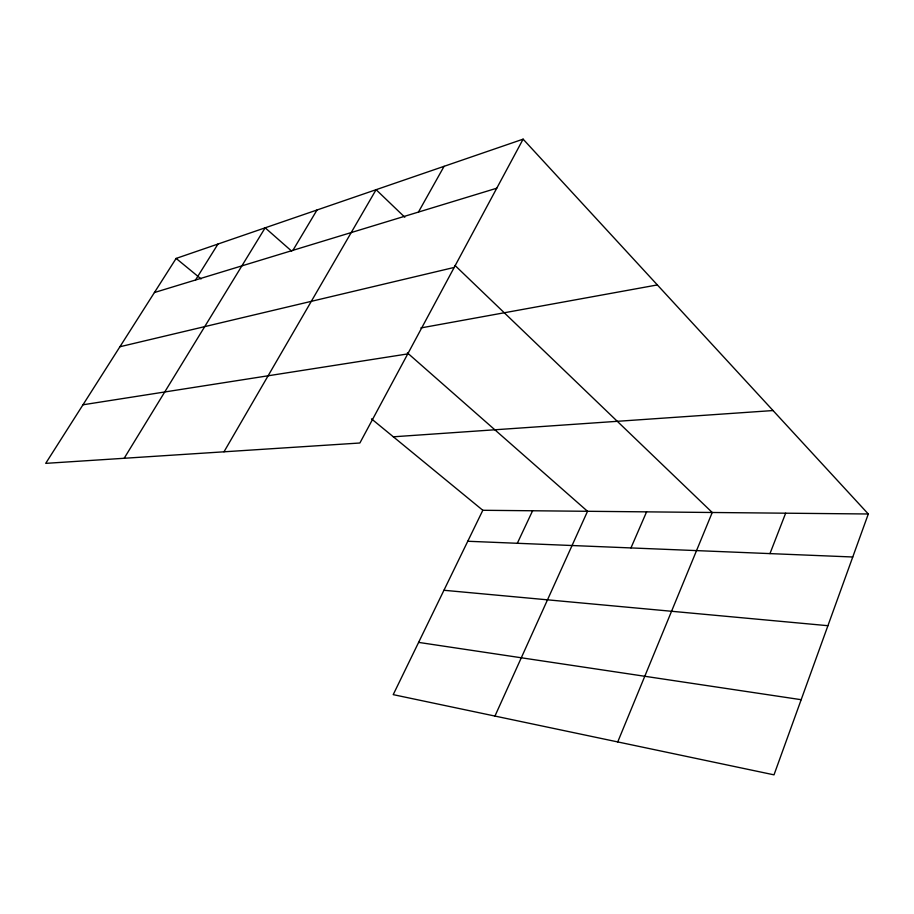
<?xml version="1.0" encoding="UTF-8"?>
<svg xmlns="http://www.w3.org/2000/svg" width="914" height="914" viewBox="0 0 914 914"><rect width="100%" height="100%" fill="white"/><g stroke="black" fill="none" stroke-linecap="round" stroke-linejoin="round"><path stroke-width="1.37" d="M868.3 513.988L774.009 774.844L393.214 694.64L482.821 510.286L868.3 513.988L523.116 139.156L176.128 258.422L45.7 463.364L359.876 443.004L523.116 139.156M769.965 553.61L785.652 513.2M617.738 741.928L712.235 512.491L455.046 265.494M630.957 547.932L646.586 511.863M494.942 716.073L587.531 511.292L407.381 352.873M517.313 543.282L532.599 510.766M418.441 212.082L444.09 166.325M223.999 451.802L376.1 189.689L404.811 217.246M292.926 250.322L317.009 210.003M124.178 458.268L265.163 227.815L291.703 251.156M195.516 280.004L217.989 244.027M154.42 292.526L496.759 188.215M119.905 346.749L454.201 267.436M420.851 327.943L657.36 284.928M82.968 404.788L407.735 353.912M393.34 436.801L773.038 410.546M467.762 541.259L852.762 556.992M443.941 590.273L827.924 625.702M418.612 642.393L801.178 699.701M176.128 258.422L201.091 278.919M371.507 418.875L482.821 510.286"/></g></svg>
